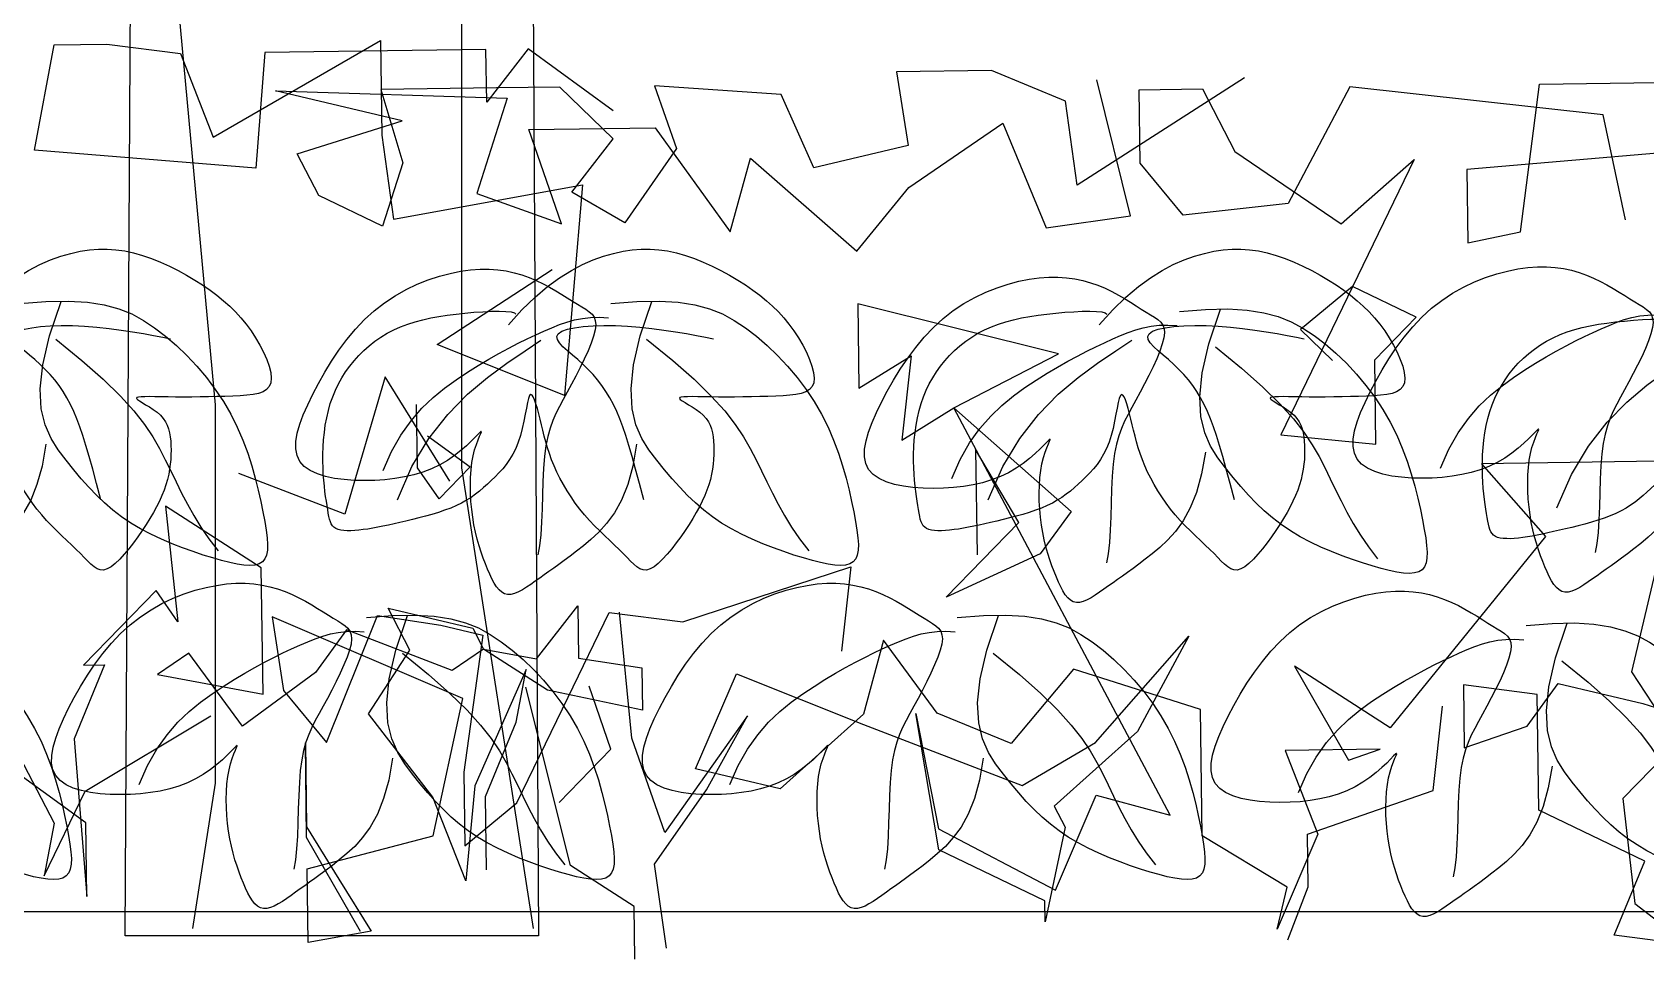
# Model space of a CAD drawing. Extents: x -1568 to -728, y -1287 to -990.
# Drawn here: x -1274.517 to -1272.066, y -1096.027 to -1094.618 of the extents above; entities that cross this region are included whole.
import ezdxf

# ---------------------------------------------------------------- set-up
doc = ezdxf.new("R2010")
doc.units = 0
doc.header["$LTSCALE"] = 5
doc.layers.get('0').update_dxf_attribs({"linetype": 'CONTINUOUS'})
for name, color, linetype in [('fz', 7, 'CONTINUOUS'), ('LH', 94, 'CONTINUOUS'), ('尺寸标注', 2, 'CONTINUOUS'), ('灯杆', 4, 'CONTINUOUS')]:
    doc.layers.add(name, color=color, linetype=linetype)
doc.layers.add('标注', color=4, linetype='CONTINUOUS', lineweight=15)

# ---------------------------------------------------------------- blocks, each defined once
blk = doc.blocks.new('双头路灯')
at = {"layer": '灯杆'}
for p, q in [((-0.3139, 0), (-0.1519, 28.9096)), ((0.1519, 28.9096), (0.3139, 0)), ((0.3139, 0), (-0.3139, 0))]:
    blk.add_line(p, q, dxfattribs=at)
blk = doc.blocks.new('LIM43')
at = {"color": 98}
for p, q in [((942284.4114, 2579500.6716), (942284.5407, 2579500.7657)), ((942284.5407, 2579500.7657), (942284.6036, 2579500.6849)), ((942284.6036, 2579500.6849), (942284.6047, 2579500.7649)), ((942284.6047, 2579500.7649), (942284.9407, 2579500.7603)), ((942284.7649, 2579500.7787), (942284.7629, 2579500.6348)), ((942285.019, 2579500.6313), (942284.7649, 2579500.7787)), ((942284.9407, 2579500.7603), (942284.9543, 2579500.5842)), ((942285.0687, 2579500.7585), (942285.019, 2579500.6313)), ((942285.1809, 2579500.773), (942285.0687, 2579500.7585)), ((942285.2609, 2579500.7719), (942285.1809, 2579500.773)), ((942285.2907, 2579500.6116), (942285.2609, 2579500.7719)), ((942287.3732, 2579500.759), (942287.0532, 2579500.7634)), ((942287.4021, 2579500.5348), (942287.3732, 2579500.759)), ((942287.8214, 2579500.7689), (942288.0753, 2579500.6055)), ((942287.9946, 2579500.5587), (942288.0454, 2579500.7658)), ((942288.093, 2579500.7332), (942288.2057, 2579500.7796)), ((942288.2057, 2579500.7796), (942288.3497, 2579500.7777)), ((942288.3497, 2579500.7777), (942288.3321, 2579500.666)), ((942287.2765, 2579500.7124), (942287.6612, 2579500.7551)), ((942287.6612, 2579500.7551), (942287.7548, 2579500.5779)), ((942287.8852, 2579500.752), (942287.8359, 2579500.6568)), ((942287.9812, 2579500.7507), (942287.8852, 2579500.752)), ((942287.9797, 2579500.6388), (942287.9812, 2579500.7507)), ((942288.0753, 2579500.6055), (942288.093, 2579500.7332)), ((942288.4757, 2579500.632), (942288.5252, 2579500.7433)), ((942288.5252, 2579500.7433), (942288.7175, 2579500.7566)), ((942288.7175, 2579500.7566), (942288.6841, 2579500.6612)), ((942288.7804, 2579500.6758), (942288.8615, 2579500.7547)), ((942288.8615, 2579500.7547), (942288.9575, 2579500.7534)), ((942289.2935, 2579500.7488), (942288.9412, 2579500.7376)), ((942288.9412, 2579500.7376), (942288.9873, 2579500.5931)), ((942288.9575, 2579500.7534), (942289.1335, 2579500.751)), ((942289.1335, 2579500.751), (942289.0999, 2579500.6395)), ((942289.1008, 2579500.7034), (942289.2935, 2579500.7488)), ((942287.2424, 2579500.5529), (942287.2765, 2579500.7124)), ((942288.1886, 2579500.6999), (942288.1224, 2579500.5409)), ((942288.3313, 2579500.602), (942288.1886, 2579500.6999)), ((942288.7166, 2579500.6927), (942288.6024, 2579500.5344)), ((942288.9086, 2579500.6901), (942288.7166, 2579500.6927)), ((942288.8586, 2579500.5469), (942288.9086, 2579500.6901)), ((942289.2602, 2579500.6533), (942289.1008, 2579500.7034)), ((942287.0359, 2579500.6677), (942287.4835, 2579500.6296)), ((942288.3321, 2579500.666), (942288.4757, 2579500.632)), ((942288.6841, 2579500.6612), (942288.7626, 2579500.5482)), ((942288.8433, 2579500.595), (942288.7804, 2579500.6758)), ((942287.6744, 2579500.547), (942287.5637, 2579500.6445)), ((942287.5637, 2579500.6445), (942287.766, 2579500.226)), ((942287.8359, 2579500.6568), (942287.6744, 2579500.547)), ((942287.9146, 2579500.5598), (942287.9797, 2579500.6388)), ((942288.5719, 2579500.6467), (942288.41, 2579500.505)), ((942288.6024, 2579500.5344), (942288.5719, 2579500.6467)), ((942289.0999, 2579500.6395), (942289.1306, 2579500.5431)), ((942289.2273, 2579500.5898), (942289.2602, 2579500.6533)), ((942284.7629, 2579500.6348), (942284.7452, 2579500.5071)), ((942284.9543, 2579500.5842), (942285.2907, 2579500.6116)), ((942287.4835, 2579500.6296), (942287.4819, 2579500.5177)), ((942288.41, 2579500.505), (942288.3313, 2579500.602)), ((942288.7626, 2579500.5482), (942288.8433, 2579500.595)), ((942288.9873, 2579500.5931), (942288.8586, 2579500.5469)), ((942289.1306, 2579500.5431), (942289.2273, 2579500.5898)), ((942287.7548, 2579500.5779), (942287.9146, 2579500.5598)), ((942284.7452, 2579500.5071), (942284.4578, 2579500.559)), ((942284.4578, 2579500.559), (942284.4855, 2579500.2389)), ((942288.1224, 2579500.5409), (942287.9946, 2579500.5587)), ((942287.4819, 2579500.5177), (942287.4021, 2579500.5348)), ((942287.5604, 2579500.4047), (942287.6571, 2579500.4513)), ((942287.6571, 2579500.4513), (942287.7362, 2579500.3863)), ((942284.6786, 2579500.3162), (942284.5041, 2579500.4305)), ((942288.1038, 2579500.3493), (942288.4089, 2579500.4251)), ((942288.4089, 2579500.4251), (942288.4071, 2579500.2972)), ((942287.6235, 2579500.3399), (942287.5604, 2579500.4047)), ((942287.7362, 2579500.3863), (942287.6875, 2579500.339)), ((942288.2627, 2579500.2672), (942288.1038, 2579500.3493)), ((942288.3278, 2579500.3462), (942288.342, 2579500.2181)), ((942288.4071, 2579500.2972), (942288.3278, 2579500.3462)), ((942287.6218, 2579500.212), (942287.6235, 2579500.3399)), ((942284.4855, 2579500.2389), (942284.6786, 2579500.3162)), ((942289.0776, 2579500.1761), (942289.0789, 2579500.272)), ((942284.6597, 2579500.1086), (942284.7579, 2579500.2671)), ((942284.7579, 2579500.2671), (942284.8191, 2579500.0584)), ((942287.9341, 2579499.6481), (942288.2627, 2579500.2672)), ((942288.2627, 2579500.2672), (942288.0845, 2579500.1097)), ((942288.342, 2579500.2181), (942288.2627, 2579500.2672)), ((942287.766, 2579500.226), (942287.6218, 2579500.212)), ((942289.0623, 2579500.2243), (942288.9976, 2579500.1772)), ((942288.1643, 2579500.0927), (942288.2298, 2579500.2037)), ((942288.2298, 2579500.2037), (942288.2276, 2579500.0438)), ((942287.1573, 2579500.1864), (942287.4613, 2579500.1822)), ((942287.233, 2579499.8656), (942287.1573, 2579500.1864)), ((942287.4613, 2579500.1822), (942287.3638, 2579500.0716)), ((942288.9976, 2579500.1772), (942289.0449, 2579500.1286)), ((942289.0449, 2579500.1286), (942289.0776, 2579500.1761)), ((942284.8191, 2579500.0584), (942284.98, 2579500.1202)), ((942288.0845, 2579500.1097), (942288.1316, 2579500.0451)), ((942287.3638, 2579500.0716), (942287.5999, 2579499.7806)), ((942288.2747, 2579499.9792), (942288.1643, 2579500.0927)), ((942284.946, 2579499.9767), (942285.0913, 2579500.0707)), ((942285.0913, 2579500.0707), (942285.0729, 2579499.8951)), ((942288.1316, 2579500.0451), (942288.2747, 2579499.9792)), ((942288.6743, 2579499.9418), (942288.4194, 2579500.0252)), ((942288.4194, 2579500.0252), (942288.4337, 2579499.8971)), ((942284.9434, 2579499.7849), (942284.946, 2579499.9767)), ((942288.7865, 2579499.9562), (942288.6743, 2579499.9418)), ((942288.7519, 2579499.7649), (942288.7705, 2579499.9565)), ((942288.8488, 2579499.8275), (942288.7865, 2579499.9562)), ((942289.0088, 2579499.8253), (942289.2985, 2579499.9492)), ((942289.1385, 2579499.9514), (942289.0423, 2579499.9368)), ((942289.2159, 2579499.7585), (942289.1385, 2579499.9514)), ((942289.2985, 2579499.9492), (942289.281, 2579499.8376)), ((942285.0729, 2579499.8951), (942285.1056, 2579499.9426)), ((942285.1056, 2579499.9426), (942285.216, 2579499.8292)), ((942289.0423, 2579499.9368), (942288.9781, 2579499.9216)), ((942284.4651, 2579499.9194), (942284.464, 2579499.8394)), ((942284.528, 2579499.8386), (942284.4651, 2579499.9194)), ((942284.7531, 2579499.9154), (942284.6247, 2579499.8852)), ((942284.7202, 2579499.8519), (942284.7531, 2579499.9154)), ((942287.9059, 2579499.9203), (942287.9839, 2579499.7753)), ((942288.0477, 2579499.7585), (942287.9059, 2579499.9203)), ((942288.2883, 2579499.8032), (942288.3699, 2579499.914)), ((942288.3699, 2579499.914), (942288.4003, 2579499.8016)), ((942288.9781, 2579499.9216), (942289.0073, 2579499.7134)), ((942284.6247, 2579499.8852), (942284.6082, 2579499.8534)), ((942284.6558, 2579499.8208), (942284.8167, 2579499.8826)), ((942284.8167, 2579499.8826), (942284.8638, 2579499.818)), ((942284.5114, 2579499.7908), (942284.6082, 2579499.8534)), ((942284.6082, 2579499.8534), (942284.528, 2579499.8386)), ((942284.6082, 2579499.8534), (942284.6558, 2579499.8208)), ((942284.7829, 2579499.7551), (942284.7202, 2579499.8519)), ((942287.1186, 2579499.6912), (942287.233, 2579499.8656)), ((942287.5999, 2579499.7806), (942287.7452, 2579499.8745)), ((942287.7452, 2579499.8745), (942287.6632, 2579499.7318)), ((942287.8883, 2579499.8086), (942288.0812, 2579499.8699)), ((942288.0812, 2579499.8699), (942288.1757, 2579499.7567)), ((942288.5932, 2579499.863), (942288.4001, 2579499.7856)), ((942288.6553, 2579499.7182), (942288.5932, 2579499.863)), ((942284.464, 2579499.8394), (942284.3678, 2579499.8248)), ((942284.9747, 2579499.7365), (942285.0563, 2579499.8473)), ((942285.0563, 2579499.8473), (942285.1038, 2579499.8147)), ((942285.216, 2579499.8292), (942285.184, 2579499.8296)), ((942285.184, 2579499.8296), (942285.2305, 2579499.717)), ((942287.3447, 2579499.848), (942287.2163, 2579499.8178)), ((942287.3919, 2579499.7834), (942287.3447, 2579499.848)), ((942287.3741, 2579499.6558), (942287.3765, 2579499.8316)), ((942287.3765, 2579499.8316), (942287.4888, 2579499.8461)), ((942287.4888, 2579499.8461), (942287.4874, 2579499.7502)), ((942288.7837, 2579499.7484), (942288.817, 2579499.8439)), ((942288.8453, 2579499.5717), (942288.913, 2579499.8426)), ((942288.9266, 2579499.6665), (942288.8488, 2579499.8275)), ((942289.281, 2579499.8376), (942289.2159, 2579499.7585)), ((942284.3678, 2579499.8248), (942284.3669, 2579499.7608)), ((942284.5587, 2579499.7422), (942284.5438, 2579499.8224)), ((942284.5438, 2579499.8224), (942284.6214, 2579499.6454)), ((942284.8638, 2579499.818), (942284.9747, 2579499.7365)), ((942285.1038, 2579499.8147), (942284.9434, 2579499.7849)), ((942287.2163, 2579499.8178), (942287.1199, 2579499.7872)), ((942287.5346, 2579499.6856), (942287.5203, 2579499.8137)), ((942287.8857, 2579499.6168), (942287.8883, 2579499.8086)), ((942288.1757, 2579499.7567), (942288.2883, 2579499.8032)), ((942288.2855, 2579499.5953), (942288.3203, 2579499.8027)), ((942288.3203, 2579499.8027), (942288.2859, 2579499.6273)), ((942288.4003, 2579499.8016), (942288.5268, 2579499.688)), ((942289.054, 2579499.6168), (942289.0088, 2579499.8253)), ((942284.3669, 2579499.7608), (942284.5114, 2579499.7908)), ((942287.4874, 2579499.7502), (942287.3919, 2579499.7834)), ((942288.4001, 2579499.7856), (942288.1588, 2579499.693)), ((942288.6388, 2579499.6865), (942288.5763, 2579499.7992)), ((942288.5763, 2579499.7992), (942288.7019, 2579499.6216)), ((942284.6852, 2579499.6286), (942284.7829, 2579499.7551)), ((942287.1517, 2579499.7707), (942287.2463, 2579499.6735)), ((942287.9839, 2579499.7753), (942288.1104, 2579499.6617)), ((942288.1588, 2579499.693), (942288.0477, 2579499.7585)), ((942288.7019, 2579499.6216), (942288.7519, 2579499.7649)), ((942289.246, 2579499.6142), (942289.2479, 2579499.7581)), ((942289.2479, 2579499.7581), (942289.2462, 2579499.6302)), ((942284.6052, 2579499.6296), (942284.5587, 2579499.7422)), ((942285.2134, 2579499.6373), (942285.0229, 2579499.7518)), ((942287.6154, 2579499.7484), (942287.7594, 2579499.7464)), ((942287.6632, 2579499.7318), (942287.6154, 2579499.7484)), ((942287.7594, 2579499.7464), (942287.7097, 2579499.6192)), ((942288.8626, 2579499.6674), (942288.7837, 2579499.7484)), ((942285.2305, 2579499.717), (942285.2112, 2579499.4775)), ((942285.3265, 2579499.7157), (942285.2608, 2579499.5887)), ((942288.5268, 2579499.688), (942288.6553, 2579499.7182)), ((942289.0073, 2579499.7134), (942289.0057, 2579499.6015)), ((942285.2128, 2579499.5894), (942285.3421, 2579499.6835)), ((942287.7257, 2579499.619), (942287.5346, 2579499.6856)), ((942288.7173, 2579499.5735), (942288.6388, 2579499.6865)), ((942287.213, 2579499.578), (942287.3741, 2579499.6558)), ((942287.2463, 2579499.6735), (942287.2282, 2579499.5139)), ((942288.0466, 2579499.6786), (942287.9341, 2579499.6481)), ((942288.1086, 2579499.5338), (942288.0466, 2579499.6786)), ((942288.1104, 2579499.6617), (942288.0939, 2579499.6299)), ((942289.0057, 2579499.6015), (942288.9266, 2579499.6665)), ((942284.6214, 2579499.6454), (942284.6354, 2579499.5013)), ((942285.2757, 2579499.5086), (942285.2134, 2579499.6373)), ((942289.2462, 2579499.6302), (942289.1971, 2579499.5509)), ((942284.6037, 2579499.5177), (942284.6052, 2579499.6296)), ((942284.6354, 2579499.5013), (942284.6852, 2579499.6286)), ((942287.7097, 2579499.6192), (942287.7717, 2579499.4745)), ((942287.7246, 2579499.5391), (942287.7257, 2579499.619)), ((942287.7566, 2579499.5386), (942287.8857, 2579499.6168)), ((942288.0939, 2579499.6299), (942288.124, 2579499.4856)), ((942288.2859, 2579499.6273), (942288.1086, 2579499.5338)), ((942289.2453, 2579499.5662), (942289.054, 2579499.6168)), ((942289.164, 2579499.4714), (942289.246, 2579499.6142)), ((942285.2112, 2579499.4775), (942285.2128, 2579499.5894)), ((942285.2608, 2579499.5887), (942285.2757, 2579499.5086)), ((942288.1244, 2579499.5176), (942288.2855, 2579499.5953)), ((942287.2595, 2579499.4655), (942287.213, 2579499.578)), ((942288.6995, 2579499.4458), (942288.7173, 2579499.5735)), ((942288.7484, 2579499.5091), (942288.8453, 2579499.5717)), ((942289.2438, 2579499.4543), (942289.2453, 2579499.5662)), ((942287.7555, 2579499.4587), (942287.7246, 2579499.5391)), ((942287.7717, 2579499.4745), (942287.7566, 2579499.5386)), ((942289.1971, 2579499.5509), (942289.148, 2579499.4716)), ((942287.2282, 2579499.5139), (942287.1473, 2579499.451)), ((942288.124, 2579499.4856), (942288.1244, 2579499.5176)), ((942288.7473, 2579499.4291), (942288.7484, 2579499.5091)), ((942287.1473, 2579499.451), (942287.2595, 2579499.4655)), ((942289.148, 2579499.4716), (942289.2438, 2579499.4543))]:
    blk.add_line(p, q, dxfattribs=at)
blk = doc.blocks.new('花')
at = {"layer": 'LH', "color": 12}
for p, q in [((0.6241, 0.4688), (0.6123, 0.4652)), ((0.6366, 0.4716), (0.6241, 0.4688)), ((0.6496, 0.4736), (0.6366, 0.4716)), ((0.6634, 0.4747), (0.6496, 0.4736)), ((0.6779, 0.4749), (0.6634, 0.4747)), ((0.6932, 0.4741), (0.6779, 0.4749)), ((0.7092, 0.4722), (0.6932, 0.4741)), ((0.7259, 0.4693), (0.7092, 0.4722)), ((0.7431, 0.4652), (0.7259, 0.4693)), ((0.5698, 0.4448), (0.5604, 0.4387)), ((0.5797, 0.4507), (0.5698, 0.4448)), ((0.5901, 0.4561), (0.5797, 0.4507)), ((0.6009, 0.461), (0.5901, 0.4561)), ((0.6123, 0.4652), (0.6009, 0.461)), ((0.7605, 0.4599), (0.7431, 0.4652)), ((0.7779, 0.4533), (0.7605, 0.4599)), ((0.7953, 0.4454), (0.7779, 0.4533)), ((0.8123, 0.4361), (0.7953, 0.4454)), ((0.5349, 0.4203), (0.5274, 0.4146)), ((0.5429, 0.4263), (0.5349, 0.4203)), ((0.5514, 0.4325), (0.5429, 0.4263)), ((0.5604, 0.4387), (0.5514, 0.4325)), ((0.8287, 0.4253), (0.8123, 0.4361)), ((0.8445, 0.4131), (0.8287, 0.4253)), ((-0.5435, 0.395), (-0.5567, 0.3892)), ((-0.5303, 0.4), (-0.5435, 0.395)), ((-0.5172, 0.4041), (-0.5303, 0.4)), ((-0.5041, 0.4071), (-0.5172, 0.4041)), ((-0.4909, 0.4092), (-0.5041, 0.4071)), ((-0.4776, 0.4103), (-0.4909, 0.4092)), ((-0.4639, 0.4103), (-0.4776, 0.4103)), ((-0.4498, 0.4093), (-0.4639, 0.4103)), ((-0.4351, 0.4072), (-0.4498, 0.4093)), ((-0.4197, 0.4041), (-0.4351, 0.4072)), ((-0.4036, 0.3998), (-0.4197, 0.4041)), ((-0.3867, 0.3941), (-0.4036, 0.3998)), ((-0.369, 0.3867), (-0.3867, 0.3941)), ((0.3425, 0.3937), (0.321, 0.3859)), ((0.3674, 0.3998), (0.3425, 0.3937)), ((0.3964, 0.4039), (0.3674, 0.3998)), ((0.4303, 0.4061), (0.3964, 0.4039)), ((0.4295, 0.3534), (0.4075, 0.4044)), ((0.47, 0.4062), (0.4303, 0.4061)), ((0.4996, 0.3924), (0.4969, 0.3877)), ((0.5035, 0.3966), (0.4996, 0.3924)), ((0.5084, 0.4007), (0.5035, 0.3966)), ((0.5141, 0.4049), (0.5084, 0.4007)), ((0.5205, 0.4095), (0.5141, 0.4049)), ((0.5274, 0.4146), (0.5205, 0.4095)), ((0.8595, 0.3996), (0.8445, 0.4131)), ((0.8738, 0.3851), (0.8595, 0.3996)), ((-0.5955, 0.3677), (-0.6078, 0.3596)), ((-0.5828, 0.3754), (-0.5955, 0.3677)), ((-0.5698, 0.3826), (-0.5828, 0.3754)), ((-0.5567, 0.3892), (-0.5698, 0.3826)), ((-0.3504, 0.3772), (-0.369, 0.3867)), ((-0.331, 0.3653), (-0.3504, 0.3772)), ((0.3021, 0.3764), (0.2851, 0.3652)), ((0.321, 0.3859), (0.3021, 0.3764)), ((0.4891, 0.387), (0.4751, 0.385)), ((0.5023, 0.3878), (0.4891, 0.387)), ((0.4954, 0.3823), (0.4953, 0.3759)), ((0.4953, 0.3759), (0.4968, 0.3682)), ((0.4969, 0.3877), (0.4954, 0.3823)), ((0.4968, 0.3682), (0.5, 0.3591)), ((0.5147, 0.3874), (0.5023, 0.3878)), ((0.5267, 0.3861), (0.5147, 0.3874)), ((0.5385, 0.3838), (0.5267, 0.3861)), ((0.5503, 0.3808), (0.5385, 0.3838)), ((0.5622, 0.3771), (0.5503, 0.3808)), ((0.5745, 0.373), (0.5622, 0.3771)), ((0.5875, 0.3683), (0.5745, 0.373)), ((0.601, 0.3633), (0.5875, 0.3683)), ((0.8872, 0.3699), (0.8738, 0.3851)), ((0.8998, 0.3542), (0.8872, 0.3699)), ((-0.6196, 0.3512), (-0.6308, 0.3427)), ((-0.6078, 0.3596), (-0.6196, 0.3512)), ((-0.3106, 0.3508), (-0.331, 0.3653)), ((-0.2893, 0.3332), (-0.3106, 0.3508)), ((0.2691, 0.3526), (0.2535, 0.3385)), ((0.2851, 0.3652), (0.2691, 0.3526)), ((0.4201, 0.348), (0.3832, 0.3123)), ((0.4433, 0.3104), (0.4295, 0.3534)), ((0.5, 0.3591), (0.5045, 0.3487)), ((0.5045, 0.3487), (0.5103, 0.3374)), ((0.6152, 0.3577), (0.601, 0.3633)), ((0.63, 0.3515), (0.6152, 0.3577)), ((0.6454, 0.3448), (0.63, 0.3515)), ((0.6615, 0.3373), (0.6454, 0.3448)), ((0.9116, 0.3382), (0.8998, 0.3542)), ((-0.6512, 0.3253), (-0.6605, 0.3163)), ((-0.6414, 0.334), (-0.6512, 0.3253)), ((-0.6308, 0.3427), (-0.6414, 0.334)), ((-0.267, 0.3124), (-0.2893, 0.3332)), ((-0.2776, 0.3296), (-0.2796, 0.3273)), ((-0.2724, 0.3315), (-0.2776, 0.3296)), ((-0.2646, 0.333), (-0.2724, 0.3315)), ((-0.2545, 0.3341), (-0.2646, 0.333)), ((-0.2428, 0.3349), (-0.2545, 0.3341)), ((-0.2299, 0.3354), (-0.2428, 0.3349)), ((-0.2163, 0.3356), (-0.2299, 0.3354)), ((-0.2025, 0.3355), (-0.2163, 0.3356)), ((-0.1889, 0.3352), (-0.2025, 0.3355)), ((-0.1756, 0.3347), (-0.1889, 0.3352)), ((-0.1627, 0.3338), (-0.1756, 0.3347)), ((-0.1502, 0.3326), (-0.1627, 0.3338)), ((-0.1379, 0.3309), (-0.1502, 0.3326)), ((-0.1261, 0.3288), (-0.1379, 0.3309)), ((-0.1145, 0.3262), (-0.1261, 0.3288)), ((-0.1034, 0.323), (-0.1145, 0.3262)), ((-0.0926, 0.3192), (-0.1034, 0.323)), ((-0.0822, 0.3148), (-0.0926, 0.3192)), ((0.2384, 0.3231), (0.2238, 0.3066)), ((0.2535, 0.3385), (0.2384, 0.3231)), ((0.5103, 0.3374), (0.5169, 0.3254)), ((0.5169, 0.3254), (0.5242, 0.3132)), ((0.6782, 0.3292), (0.6615, 0.3373)), ((0.6956, 0.3202), (0.6782, 0.3292)), ((0.7136, 0.3104), (0.6956, 0.3202)), ((0.9225, 0.3222), (0.9116, 0.3382)), ((0.9325, 0.3065), (0.9225, 0.3222)), ((-0.6772, 0.2977), (-0.6847, 0.2879)), ((-0.6691, 0.3072), (-0.6772, 0.2977)), ((-0.6605, 0.3163), (-0.6691, 0.3072)), ((-0.447, 0.2954), (-0.4653, 0.2923)), ((-0.4289, 0.2977), (-0.447, 0.2954)), ((-0.4114, 0.2993), (-0.4289, 0.2977)), ((-0.3949, 0.3002), (-0.4114, 0.2993)), ((-0.3799, 0.3003), (-0.3949, 0.3002)), ((-0.3666, 0.2996), (-0.3799, 0.3003)), ((-0.3555, 0.2981), (-0.3666, 0.2996)), ((-0.3469, 0.2958), (-0.3555, 0.2981)), ((-0.3413, 0.2926), (-0.3469, 0.2958)), ((-0.0723, 0.3098), (-0.0822, 0.3148)), ((-0.0627, 0.3043), (-0.0723, 0.3098)), ((-0.0535, 0.2983), (-0.0627, 0.3043)), ((-0.0448, 0.2918), (-0.0535, 0.2983)), ((0.2238, 0.3066), (0.21, 0.2891)), ((0.3832, 0.3123), (0.3533, 0.281)), ((0.45, 0.2744), (0.4433, 0.3104)), ((0.5242, 0.3132), (0.5318, 0.3009)), ((0.5318, 0.3009), (0.5395, 0.2889)), ((0.732, 0.2992), (0.7136, 0.3104)), ((0.7506, 0.2864), (0.732, 0.2992)), ((0.9415, 0.2913), (0.9325, 0.3065)), ((-0.6917, 0.2777), (-0.6983, 0.267)), ((-0.6847, 0.2879), (-0.6917, 0.2777)), ((-0.5503, 0.2725), (-0.5639, 0.2687)), ((-0.5352, 0.2765), (-0.5503, 0.2725)), ((-0.5189, 0.2807), (-0.5352, 0.2765)), ((-0.5016, 0.2848), (-0.5189, 0.2807)), ((-0.4836, 0.2888), (-0.5016, 0.2848)), ((-0.4653, 0.2923), (-0.4836, 0.2888)), ((-0.3528, 0.2656), (-0.3467, 0.2722)), ((-0.3467, 0.2722), (-0.342, 0.2784)), ((-0.342, 0.2784), (-0.3393, 0.2838)), ((-0.3389, 0.2886), (-0.3413, 0.2926)), ((-0.3393, 0.2838), (-0.3389, 0.2886)), ((-0.2887, 0.2709), (-0.3142, 0.2852)), ((-0.2597, 0.2546), (-0.2887, 0.2709)), ((-0.0365, 0.2849), (-0.0448, 0.2918)), ((-0.0287, 0.2775), (-0.0365, 0.2849)), ((-0.0214, 0.2698), (-0.0287, 0.2775)), ((-0.0145, 0.2617), (-0.0214, 0.2698)), ((0.1971, 0.2707), (0.1851, 0.2516)), ((0.21, 0.2891), (0.1971, 0.2707)), ((0.3533, 0.281), (0.3296, 0.2535)), ((0.4509, 0.2443), (0.45, 0.2744)), ((0.5395, 0.2889), (0.547, 0.2775)), ((0.547, 0.2775), (0.554, 0.2669)), ((0.7689, 0.2715), (0.7506, 0.2864)), ((0.7869, 0.254), (0.7689, 0.2715)), ((0.9494, 0.2767), (0.9415, 0.2913)), ((0.9559, 0.2627), (0.9494, 0.2767)), ((-0.7044, 0.2558), (-0.7098, 0.2444)), ((-0.6983, 0.267), (-0.7044, 0.2558)), ((-0.5639, 0.2687), (-0.5755, 0.2654)), ((-0.3749, 0.2429), (-0.3674, 0.2508)), ((-0.3674, 0.2508), (-0.3598, 0.2584)), ((-0.3598, 0.2584), (-0.3528, 0.2656)), ((-0.2285, 0.2353), (-0.2597, 0.2546)), ((-0.0081, 0.2531), (-0.0145, 0.2617)), ((-0.0021, 0.2443), (-0.0081, 0.2531)), ((0.1851, 0.2516), (0.1743, 0.232)), ((0.3296, 0.2535), (0.311, 0.2291)), ((0.554, 0.2669), (0.5606, 0.2568)), ((0.5606, 0.2568), (0.5668, 0.2468)), ((0.5668, 0.2468), (0.5724, 0.2364)), ((0.8042, 0.2335), (0.7869, 0.254)), ((0.9608, 0.2496), (0.9559, 0.2627)), ((0.964, 0.2372), (0.9608, 0.2496)), ((-0.7184, 0.222), (-0.7212, 0.2114)), ((-0.7146, 0.2331), (-0.7184, 0.222)), ((-0.7098, 0.2444), (-0.7146, 0.2331)), ((-0.395, 0.2175), (-0.3887, 0.2263)), ((-0.3887, 0.2263), (-0.382, 0.2348)), ((-0.382, 0.2348), (-0.3749, 0.2429)), ((-0.1961, 0.2122), (-0.2285, 0.2353)), ((0.0033, 0.235), (-0.0021, 0.2443)), ((0.0082, 0.2254), (0.0033, 0.235)), ((0.0127, 0.2155), (0.0082, 0.2254)), ((0.1743, 0.232), (0.1648, 0.2119)), ((0.311, 0.2291), (0.2967, 0.2074)), ((0.4471, 0.2192), (0.4509, 0.2443)), ((0.5724, 0.2364), (0.5775, 0.2253)), ((0.5775, 0.2253), (0.582, 0.2129)), ((0.682, 0.2284), (0.682, 0.2291)), ((0.682, 0.2291), (0.6836, 0.2281)), ((0.6831, 0.2259), (0.682, 0.2284)), ((0.6852, 0.222), (0.6831, 0.2259)), ((0.6836, 0.2281), (0.6869, 0.2253)), ((0.688, 0.2166), (0.6852, 0.222)), ((0.6869, 0.2253), (0.6919, 0.221)), ((0.6919, 0.221), (0.6984, 0.2155)), ((0.8205, 0.2097), (0.8042, 0.2335)), ((0.9651, 0.2258), (0.964, 0.2372)), ((0.964, 0.2155), (0.9651, 0.2258)), ((-0.7228, 0.2017), (-0.723, 0.1931)), ((-0.7212, 0.2114), (-0.7228, 0.2017)), ((-0.4111, 0.1888), (-0.4061, 0.1988)), ((-0.4061, 0.1988), (-0.4008, 0.2084)), ((-0.4008, 0.2084), (-0.395, 0.2175)), ((-0.297, 0.1952), (-0.2954, 0.2)), ((-0.2954, 0.2), (-0.2937, 0.203)), ((-0.2937, 0.203), (-0.2919, 0.2039)), ((-0.2919, 0.2039), (-0.29, 0.2024)), ((-0.29, 0.2024), (-0.288, 0.1984)), ((-0.288, 0.1984), (-0.2858, 0.1921)), ((-0.1637, 0.1842), (-0.1961, 0.2122)), ((0.0166, 0.2052), (0.0127, 0.2155)), ((0.02, 0.1945), (0.0166, 0.2052)), ((0.1648, 0.2119), (0.1566, 0.1916)), ((0.2967, 0.2074), (0.2857, 0.1875)), ((0.4305, 0.1797), (0.4399, 0.198)), ((0.4399, 0.198), (0.4471, 0.2192)), ((0.582, 0.2129), (0.5861, 0.1991)), ((0.5861, 0.1991), (0.5896, 0.1832)), ((0.6911, 0.2099), (0.688, 0.2166)), ((0.6944, 0.202), (0.6911, 0.2099)), ((0.6974, 0.1929), (0.6944, 0.202)), ((0.6984, 0.2155), (0.7063, 0.2092)), ((0.7063, 0.2092), (0.7154, 0.2025)), ((0.7154, 0.2025), (0.7257, 0.1957)), ((0.8356, 0.182), (0.8205, 0.2097)), ((0.9459, 0.1911), (0.9544, 0.1981)), ((0.9544, 0.1981), (0.9605, 0.2062)), ((0.9605, 0.2062), (0.964, 0.2155)), ((-0.723, 0.1931), (-0.7218, 0.1859)), ((-0.7218, 0.1859), (-0.7189, 0.1803)), ((-0.7189, 0.1803), (-0.7145, 0.1761)), ((-0.7145, 0.1761), (-0.7087, 0.1731)), ((-0.7087, 0.1731), (-0.7016, 0.1713)), ((-0.6506, 0.1712), (-0.6383, 0.1719)), ((-0.6383, 0.1719), (-0.6256, 0.1727)), ((-0.6256, 0.1727), (-0.6128, 0.1735)), ((-0.6128, 0.1735), (-0.6001, 0.1744)), ((-0.6001, 0.1744), (-0.5877, 0.1754)), ((-0.5877, 0.1754), (-0.5757, 0.1764)), ((-0.5757, 0.1764), (-0.5644, 0.1774)), ((-0.5644, 0.1774), (-0.5539, 0.1785)), ((-0.5539, 0.1785), (-0.5445, 0.1794)), ((-0.5445, 0.1794), (-0.5362, 0.1803)), ((-0.5362, 0.1803), (-0.5291, 0.1808)), ((-0.5245, 0.1721), (-0.5294, 0.1686)), ((-0.5291, 0.1808), (-0.5235, 0.1811)), ((-0.5204, 0.175), (-0.5245, 0.1721)), ((-0.5235, 0.1811), (-0.5194, 0.181)), ((-0.5176, 0.1774), (-0.5204, 0.175)), ((-0.5194, 0.181), (-0.517, 0.1804)), ((-0.5164, 0.1792), (-0.5176, 0.1774)), ((-0.517, 0.1804), (-0.5164, 0.1792)), ((-0.4198, 0.1674), (-0.4157, 0.1784)), ((-0.4157, 0.1784), (-0.4111, 0.1888)), ((-0.3029, 0.1655), (-0.3015, 0.1739)), ((-0.3015, 0.1739), (-0.3001, 0.1819)), ((-0.3001, 0.1819), (-0.2986, 0.1891)), ((-0.2986, 0.1891), (-0.297, 0.1952)), ((-0.2858, 0.1921), (-0.2835, 0.184)), ((-0.2835, 0.184), (-0.2809, 0.1747)), ((-0.2809, 0.1747), (-0.278, 0.1644)), ((-0.1322, 0.1503), (-0.1637, 0.1842)), ((0.023, 0.1837), (0.02, 0.1945)), ((0.0254, 0.1727), (0.023, 0.1837)), ((0.0275, 0.1617), (0.0254, 0.1727)), ((0.1566, 0.1916), (0.1498, 0.1712)), ((0.2857, 0.1875), (0.277, 0.169)), ((0.42, 0.1633), (0.4305, 0.1797)), ((0.4485, 0.19), (0.4569, 0.1573)), ((0.5896, 0.1832), (0.5926, 0.1651)), ((0.7001, 0.1829), (0.6974, 0.1929)), ((0.7023, 0.1721), (0.7001, 0.1829)), ((0.704, 0.1607), (0.7023, 0.1721)), ((0.7257, 0.1957), (0.737, 0.1893)), ((0.737, 0.1893), (0.7492, 0.1834)), ((0.7492, 0.1834), (0.762, 0.1786)), ((0.762, 0.1786), (0.7756, 0.1747)), ((0.7756, 0.1747), (0.7896, 0.1717)), ((0.7896, 0.1717), (0.8042, 0.1696)), ((0.8805, 0.1708), (0.8956, 0.1732)), ((0.8956, 0.1732), (0.91, 0.1763)), ((0.91, 0.1763), (0.9234, 0.1803)), ((0.9234, 0.1803), (0.9355, 0.1852)), ((0.9355, 0.1852), (0.9459, 0.1911)), ((-0.7016, 0.1713), (-0.6933, 0.1703)), ((-0.6933, 0.1703), (-0.6839, 0.17)), ((-0.6839, 0.17), (-0.6736, 0.1701)), ((-0.6736, 0.1701), (-0.6625, 0.1706)), ((-0.6625, 0.1706), (-0.6506, 0.1712)), ((-0.5504, 0.1509), (-0.5543, 0.1457)), ((-0.5457, 0.1558), (-0.5504, 0.1509)), ((-0.5404, 0.1604), (-0.5457, 0.1558)), ((-0.5348, 0.1647), (-0.5404, 0.1604)), ((-0.5294, 0.1686), (-0.5348, 0.1647)), ((-0.4272, 0.1434), (-0.4236, 0.1558)), ((-0.4236, 0.1558), (-0.4198, 0.1674)), ((-0.3071, 0.1393), (-0.3056, 0.1482)), ((-0.3056, 0.1482), (-0.3042, 0.1569)), ((-0.3042, 0.1569), (-0.3029, 0.1655)), ((-0.278, 0.1644), (-0.2747, 0.1537)), ((-0.2747, 0.1537), (-0.2711, 0.1431)), ((-0.1029, 0.1097), (-0.1322, 0.1503)), ((0.0291, 0.1507), (0.0275, 0.1617)), ((0.0304, 0.1399), (0.0291, 0.1507)), ((0.1441, 0.1509), (0.1395, 0.1311)), ((0.1498, 0.1712), (0.1441, 0.1509)), ((0.2696, 0.1513), (0.2628, 0.1338)), ((0.277, 0.169), (0.2696, 0.1513)), ((0.3992, 0.1331), (0.4096, 0.1478)), ((0.4096, 0.1478), (0.42, 0.1633)), ((0.4569, 0.1573), (0.4671, 0.1299)), ((0.5926, 0.1651), (0.5952, 0.1453)), ((0.7053, 0.1487), (0.704, 0.1607)), ((0.7061, 0.1365), (0.7053, 0.1487)), ((0.8042, 0.1696), (0.8191, 0.1684)), ((0.8191, 0.1684), (0.8343, 0.1679)), ((0.8343, 0.1679), (0.8496, 0.1682)), ((0.8496, 0.1682), (0.8651, 0.1692)), ((0.8651, 0.1692), (0.8805, 0.1708)), ((-0.5621, 0.1228), (-0.5626, 0.1166)), ((-0.5611, 0.1289), (-0.5621, 0.1228)), ((-0.5595, 0.1347), (-0.5611, 0.1289)), ((-0.5573, 0.1403), (-0.5595, 0.1347)), ((-0.5543, 0.1457), (-0.5573, 0.1403)), ((-0.4339, 0.1144), (-0.4305, 0.1297)), ((-0.4305, 0.1297), (-0.4272, 0.1434)), ((-0.3105, 0.1212), (-0.3087, 0.1303)), ((-0.3087, 0.1303), (-0.3071, 0.1393)), ((-0.2711, 0.1431), (-0.2669, 0.1331)), ((-0.2669, 0.1331), (-0.2623, 0.1239)), ((-0.2623, 0.1239), (-0.2572, 0.1156)), ((0.0313, 0.1293), (0.0304, 0.1399)), ((0.0319, 0.1191), (0.0313, 0.1293)), ((0.1395, 0.1311), (0.1357, 0.1118)), ((0.2628, 0.1338), (0.2561, 0.1163)), ((0.3887, 0.1192), (0.3992, 0.1331)), ((0.4671, 0.1299), (0.4785, 0.1072)), ((0.5952, 0.1453), (0.5976, 0.1247)), ((0.5976, 0.1247), (0.5999, 0.1039)), ((0.7065, 0.1242), (0.7061, 0.1365)), ((0.7064, 0.112), (0.7065, 0.1242)), ((-0.5626, 0.1166), (-0.5627, 0.1101)), ((-0.5627, 0.1101), (-0.5625, 0.1035)), ((-0.5625, 0.1035), (-0.5621, 0.0967)), ((-0.4374, 0.0971), (-0.4339, 0.1144)), ((-0.3181, 0.0929), (-0.3152, 0.1025)), ((-0.3152, 0.1025), (-0.3127, 0.112)), ((-0.3127, 0.112), (-0.3105, 0.1212)), ((-0.2572, 0.1156), (-0.2517, 0.108)), ((-0.2517, 0.108), (-0.246, 0.1012)), ((-0.246, 0.1012), (-0.24, 0.0949)), ((-0.0767, 0.0613), (-0.1029, 0.1097)), ((0.0323, 0.1094), (0.0319, 0.1191)), ((0.0322, 0.0913), (0.0324, 0.1001)), ((0.0324, 0.1001), (0.0323, 0.1094)), ((0.1357, 0.1118), (0.1327, 0.0934)), ((0.2492, 0.0987), (0.2418, 0.081)), ((0.2561, 0.1163), (0.2492, 0.0987)), ((0.3669, 0.0935), (0.378, 0.106)), ((0.378, 0.106), (0.3887, 0.1192)), ((0.4785, 0.1072), (0.4909, 0.0886)), ((0.5999, 0.1039), (0.6024, 0.0837)), ((0.7049, 0.0884), (0.7059, 0.1)), ((0.7059, 0.1), (0.7064, 0.112)), ((-0.5621, 0.0967), (-0.5614, 0.0897)), ((-0.5614, 0.0897), (-0.5605, 0.0825)), ((-0.5605, 0.0825), (-0.5592, 0.0752)), ((-0.5592, 0.0752), (-0.5576, 0.0678)), ((-0.4452, 0.0553), (-0.4411, 0.0775)), ((-0.4411, 0.0775), (-0.4374, 0.0971)), ((-0.3255, 0.0733), (-0.3216, 0.0832)), ((-0.3216, 0.0832), (-0.3181, 0.0929)), ((-0.24, 0.0949), (-0.2338, 0.0891)), ((-0.2338, 0.0891), (-0.2276, 0.0837)), ((-0.2276, 0.0837), (-0.2213, 0.0785)), ((-0.2213, 0.0785), (-0.215, 0.0735)), ((-0.215, 0.0735), (-0.2087, 0.0688)), ((0.0311, 0.068), (0.0316, 0.0753)), ((0.0316, 0.0753), (0.032, 0.083)), ((0.032, 0.083), (0.0322, 0.0913)), ((0.1303, 0.076), (0.1284, 0.0599)), ((0.1327, 0.0934), (0.1303, 0.076)), ((0.2418, 0.081), (0.2336, 0.063)), ((0.343, 0.0704), (0.3553, 0.0816)), ((0.3553, 0.0816), (0.3669, 0.0935)), ((0.4909, 0.0886), (0.5039, 0.0735)), ((0.6024, 0.0837), (0.6051, 0.0649)), ((0.7018, 0.0664), (0.7035, 0.0772)), ((0.7035, 0.0772), (0.7049, 0.0884)), ((-0.5576, 0.0678), (-0.5555, 0.0603)), ((-0.5555, 0.0603), (-0.553, 0.0526)), ((-0.553, 0.0526), (-0.55, 0.0448)), ((-0.4497, 0.0301), (-0.4452, 0.0553)), ((-0.34, 0.0436), (-0.3347, 0.0534)), ((-0.3347, 0.0534), (-0.3299, 0.0634)), ((-0.3299, 0.0634), (-0.3255, 0.0733)), ((-0.2087, 0.0688), (-0.2022, 0.0642)), ((-0.2022, 0.0642), (-0.1956, 0.0598)), ((-0.1956, 0.0598), (-0.1886, 0.0557)), ((-0.1886, 0.0557), (-0.1813, 0.0518)), ((-0.1813, 0.0518), (-0.1735, 0.0483)), ((0.0291, 0.0448), (0.0296, 0.0498)), ((0.0296, 0.0498), (0.0301, 0.0553)), ((0.0301, 0.0553), (0.0306, 0.0614)), ((0.0306, 0.0614), (0.0311, 0.068)), ((0.1284, 0.0599), (0.1269, 0.0452)), ((0.2336, 0.063), (0.2243, 0.0446)), ((0.3009, 0.0403), (0.3157, 0.0498)), ((0.3157, 0.0498), (0.3298, 0.0598)), ((0.3298, 0.0598), (0.343, 0.0704)), ((0.5039, 0.0735), (0.5169, 0.0613)), ((0.5169, 0.0613), (0.5297, 0.0512)), ((0.5297, 0.0512), (0.5418, 0.0427)), ((0.6051, 0.0649), (0.6083, 0.0483)), ((0.6975, 0.0462), (0.6997, 0.0561)), ((0.6997, 0.0561), (0.7018, 0.0664)), ((-0.55, 0.0448), (-0.5465, 0.0369)), ((-0.5465, 0.0369), (-0.5425, 0.0289)), ((-0.5425, 0.0289), (-0.538, 0.0208)), ((-0.3517, 0.0243), (-0.3456, 0.0338)), ((-0.3456, 0.0338), (-0.34, 0.0436)), ((-0.1735, 0.0483), (-0.1652, 0.045)), ((-0.1652, 0.045), (-0.1563, 0.0421)), ((-0.1563, 0.0421), (-0.1469, 0.0394)), ((-0.1469, 0.0394), (-0.1371, 0.0371)), ((-0.1371, 0.0371), (-0.1271, 0.0349)), ((-0.1271, 0.0349), (-0.1169, 0.033)), ((-0.1169, 0.033), (-0.1068, 0.0312)), ((-0.1068, 0.0312), (-0.0968, 0.0296)), ((-0.0968, 0.0296), (-0.087, 0.0281)), ((-0.087, 0.0281), (-0.0776, 0.0267)), ((-0.0776, 0.0267), (-0.0685, 0.0254)), ((-0.0685, 0.0254), (-0.0598, 0.0242)), ((0.0168, 0.0238), (0.0201, 0.0256)), ((0.0201, 0.0256), (0.0228, 0.0277)), ((0.0228, 0.0277), (0.0248, 0.0302)), ((0.0248, 0.0302), (0.0264, 0.0331)), ((0.0264, 0.0331), (0.0276, 0.0365)), ((0.0276, 0.0365), (0.0285, 0.0404)), ((0.0285, 0.0404), (0.0291, 0.0448)), ((0.1258, 0.032), (0.1253, 0.0203)), ((0.1269, 0.0452), (0.1258, 0.032)), ((0.2137, 0.0259), (0.2013, 0.0065)), ((0.2243, 0.0446), (0.2137, 0.0259)), ((0.2701, 0.0232), (0.2856, 0.0315)), ((0.2856, 0.0315), (0.3009, 0.0403)), ((0.5418, 0.0427), (0.553, 0.0353)), ((0.553, 0.0353), (0.5633, 0.0287)), ((0.5633, 0.0287), (0.5727, 0.0228)), ((0.6083, 0.0483), (0.6121, 0.0346)), ((0.6899, 0.0194), (0.6925, 0.0279)), ((0.6925, 0.0279), (0.6951, 0.0368)), ((0.6951, 0.0368), (0.6975, 0.0462)), ((-0.538, 0.0208), (-0.533, 0.0126)), ((-0.533, 0.0126), (-0.5275, 0.0043)), ((-0.5275, 0.0043), (-0.5215, -0.0042)), ((-0.3719, -0.0028), (-0.3649, 0.0059)), ((-0.3649, 0.0059), (-0.3581, 0.015)), ((-0.3581, 0.015), (-0.3517, 0.0243)), ((-0.0598, 0.0242), (-0.0514, 0.0232)), ((-0.0514, 0.0232), (-0.0434, 0.0222)), ((-0.0434, 0.0222), (-0.0357, 0.0214)), ((-0.0357, 0.0214), (-0.0283, 0.0208)), ((-0.0283, 0.0208), (-0.0213, 0.0204)), ((-0.0213, 0.0204), (-0.0145, 0.0201)), ((-0.0145, 0.0201), (-0.0082, 0.0201)), ((-0.0082, 0.0201), (-0.0022, 0.0202)), ((-0.0022, 0.0202), (0.0033, 0.0207)), ((0.0033, 0.0207), (0.0084, 0.0214)), ((0.0084, 0.0214), (0.0129, 0.0225)), ((0.0129, 0.0225), (0.0168, 0.0238)), ((0.1253, 0.0203), (0.1255, 0.0101)), ((0.1255, 0.0101), (0.1265, 0.0014)), ((0.1265, 0.0014), (0.1284, -0.0058)), ((0.2103, -0.0035), (0.2244, 0.0022)), ((0.2244, 0.0022), (0.2392, 0.0086)), ((0.2392, 0.0086), (0.2545, 0.0156)), ((0.2545, 0.0156), (0.2701, 0.0232)), ((0.5727, 0.0228), (0.5814, 0.0174)), ((0.5814, 0.0174), (0.5896, 0.0126)), ((0.5896, 0.0126), (0.5974, 0.008)), ((0.5974, 0.008), (0.6048, 0.0037)), ((0.6048, 0.0037), (0.6121, -0.0006)), ((0.6817, -0.0025), (0.6845, 0.0041)), ((0.6845, 0.0041), (0.6873, 0.0115)), ((0.6873, 0.0115), (0.6899, 0.0194)), ((-0.5215, -0.0042), (-0.5151, -0.0128)), ((-0.5151, -0.0128), (-0.5083, -0.0215)), ((-0.5083, -0.0215), (-0.501, -0.0304)), ((-0.393, -0.0271), (-0.386, -0.0193)), ((-0.386, -0.0193), (-0.379, -0.0112)), ((-0.379, -0.0112), (-0.3719, -0.0028)), ((0.1284, -0.0058), (0.1313, -0.0115)), ((0.1313, -0.0115), (0.1354, -0.0157)), ((0.1354, -0.0157), (0.1407, -0.0184)), ((0.1407, -0.0184), (0.1473, -0.0196)), ((0.1473, -0.0196), (0.155, -0.0196)), ((0.155, -0.0196), (0.1639, -0.0183)), ((0.1639, -0.0183), (0.1739, -0.016)), ((0.1739, -0.016), (0.185, -0.0127)), ((0.185, -0.0127), (0.1971, -0.0085)), ((0.1971, -0.0085), (0.2103, -0.0035)), ((0.6121, -0.0006), (0.6193, -0.0049)), ((0.6193, -0.0049), (0.6263, -0.009)), ((0.6263, -0.009), (0.6332, -0.0129)), ((0.6332, -0.0129), (0.6399, -0.0162)), ((0.6399, -0.0162), (0.6462, -0.019)), ((0.6462, -0.019), (0.6522, -0.0209)), ((0.6522, -0.0209), (0.6578, -0.0218)), ((0.6578, -0.0218), (0.6628, -0.0215)), ((0.6628, -0.0215), (0.6674, -0.02)), ((0.6674, -0.02), (0.6715, -0.0172)), ((0.6715, -0.0172), (0.6752, -0.0133)), ((0.6752, -0.0133), (0.6786, -0.0084)), ((0.6786, -0.0084), (0.6817, -0.0025)), ((-0.501, -0.0304), (-0.4935, -0.0391)), ((-0.4935, -0.0391), (-0.4858, -0.0475)), ((-0.4858, -0.0475), (-0.4782, -0.0552)), ((-0.4171, -0.0551), (-0.4119, -0.0486)), ((-0.4119, -0.0486), (-0.406, -0.0418)), ((-0.406, -0.0418), (-0.3997, -0.0346)), ((-0.3997, -0.0346), (-0.393, -0.0271)), ((0.1515, -0.0479), (0.139, -0.0507)), ((0.1645, -0.0459), (0.1515, -0.0479)), ((0.1783, -0.0448), (0.1645, -0.0459)), ((0.1928, -0.0446), (0.1783, -0.0448)), ((0.2081, -0.0454), (0.1928, -0.0446)), ((0.2241, -0.0473), (0.2081, -0.0454)), ((0.2408, -0.0502), (0.2241, -0.0473)), ((-0.4782, -0.0552), (-0.4707, -0.0622)), ((-0.4707, -0.0622), (-0.4634, -0.068)), ((-0.4634, -0.068), (-0.4567, -0.0725)), ((-0.4567, -0.0725), (-0.4504, -0.0754)), ((-0.4352, -0.0739), (-0.4308, -0.0707)), ((-0.4308, -0.0707), (-0.4264, -0.0663)), ((-0.4264, -0.0663), (-0.4219, -0.061)), ((-0.4219, -0.061), (-0.4171, -0.0551)), ((0.0946, -0.0688), (0.0847, -0.0747)), ((0.105, -0.0634), (0.0946, -0.0688)), ((0.1159, -0.0585), (0.105, -0.0634)), ((0.1272, -0.0543), (0.1159, -0.0585)), ((0.139, -0.0507), (0.1272, -0.0543)), ((0.258, -0.0543), (0.2408, -0.0502)), ((0.2754, -0.0596), (0.258, -0.0543)), ((0.2929, -0.0662), (0.2754, -0.0596)), ((0.3102, -0.0741), (0.2929, -0.0662)), ((-0.4504, -0.0754), (-0.4449, -0.0765)), ((-0.4449, -0.0765), (-0.4398, -0.0759)), ((-0.4398, -0.0759), (-0.4352, -0.0739)), ((0.0578, -0.0932), (0.0498, -0.0992)), ((0.0663, -0.087), (0.0578, -0.0932)), ((0.0753, -0.0808), (0.0663, -0.087)), ((0.0847, -0.0747), (0.0753, -0.0808)), ((0.3272, -0.0834), (0.3102, -0.0741)), ((0.3436, -0.0942), (0.3272, -0.0834)), ((0.3594, -0.1064), (0.3436, -0.0942)), ((-0.1177, -0.1197), (-0.1426, -0.1258)), ((-0.0887, -0.1156), (-0.1177, -0.1197)), ((-0.0548, -0.1134), (-0.0887, -0.1156)), ((-0.0555, -0.1661), (-0.0776, -0.1151)), ((-0.0151, -0.1133), (-0.0548, -0.1134)), ((0.0233, -0.1188), (0.0184, -0.1229)), ((0.029, -0.1146), (0.0233, -0.1188)), ((0.0354, -0.11), (0.029, -0.1146)), ((0.0423, -0.1049), (0.0354, -0.11)), ((0.0498, -0.0992), (0.0423, -0.1049)), ((0.3744, -0.1199), (0.3594, -0.1064)), ((0.3887, -0.1344), (0.3744, -0.1199)), ((-0.183, -0.1431), (-0.2, -0.1543)), ((-0.1641, -0.1336), (-0.183, -0.1431)), ((-0.1426, -0.1258), (-0.1641, -0.1336)), ((0.0041, -0.1325), (-0.0099, -0.1345)), ((0.0172, -0.1317), (0.0041, -0.1325)), ((0.0103, -0.1372), (0.0102, -0.1436)), ((0.0102, -0.1436), (0.0117, -0.1513)), ((0.0118, -0.1318), (0.0103, -0.1372)), ((0.0145, -0.1271), (0.0118, -0.1318)), ((0.0184, -0.1229), (0.0145, -0.1271)), ((0.0296, -0.1321), (0.0172, -0.1317)), ((0.0416, -0.1334), (0.0296, -0.1321)), ((0.0534, -0.1357), (0.0416, -0.1334)), ((0.0652, -0.1387), (0.0534, -0.1357)), ((0.0771, -0.1424), (0.0652, -0.1387)), ((0.0894, -0.1465), (0.0771, -0.1424)), ((0.1024, -0.1512), (0.0894, -0.1465)), ((0.4021, -0.1496), (0.3887, -0.1344)), ((-0.216, -0.1669), (-0.2316, -0.181)), ((-0.2, -0.1543), (-0.216, -0.1669)), ((-0.0649, -0.1715), (-0.1019, -0.2072)), ((-0.0418, -0.2091), (-0.0555, -0.1661)), ((0.0117, -0.1513), (0.0149, -0.1604)), ((0.0149, -0.1604), (0.0195, -0.1708)), ((0.0195, -0.1708), (0.0252, -0.1821)), ((0.1159, -0.1562), (0.1024, -0.1512)), ((0.1301, -0.1618), (0.1159, -0.1562)), ((0.1449, -0.168), (0.1301, -0.1618)), ((0.1603, -0.1747), (0.1449, -0.168)), ((0.4147, -0.1653), (0.4021, -0.1496)), ((0.4265, -0.1813), (0.4147, -0.1653)), ((-0.2316, -0.181), (-0.2467, -0.1964)), ((0.0252, -0.1821), (0.0318, -0.1941)), ((0.0318, -0.1941), (0.0391, -0.2063)), ((0.1764, -0.1822), (0.1603, -0.1747)), ((0.1932, -0.1903), (0.1764, -0.1822)), ((0.2105, -0.1993), (0.1932, -0.1903)), ((0.4374, -0.1973), (0.4265, -0.1813)), ((-0.2612, -0.2129), (-0.2751, -0.2304)), ((-0.2467, -0.1964), (-0.2612, -0.2129)), ((-0.1019, -0.2072), (-0.1318, -0.2385)), ((-0.0351, -0.2451), (-0.0418, -0.2091)), ((0.0391, -0.2063), (0.0467, -0.2186)), ((0.0467, -0.2186), (0.0544, -0.2306)), ((0.2285, -0.2091), (0.2105, -0.1993)), ((0.2469, -0.2203), (0.2285, -0.2091)), ((0.2655, -0.2331), (0.2469, -0.2203)), ((0.4474, -0.213), (0.4374, -0.1973)), ((0.4564, -0.2282), (0.4474, -0.213)), ((-0.2751, -0.2304), (-0.288, -0.2488)), ((-0.1318, -0.2385), (-0.1555, -0.266)), ((0.0544, -0.2306), (0.0619, -0.242)), ((0.0619, -0.242), (0.069, -0.2526)), ((0.2838, -0.248), (0.2655, -0.2331)), ((0.4643, -0.2428), (0.4564, -0.2282)), ((0.4708, -0.2568), (0.4643, -0.2428)), ((-0.3, -0.2679), (-0.3108, -0.2875)), ((-0.288, -0.2488), (-0.3, -0.2679)), ((-0.1555, -0.266), (-0.174, -0.2904)), ((-0.0342, -0.2752), (-0.0351, -0.2451)), ((0.069, -0.2526), (0.0756, -0.2627)), ((0.0756, -0.2627), (0.0817, -0.2727)), ((0.3018, -0.2655), (0.2838, -0.248)), ((0.3191, -0.286), (0.3018, -0.2655)), ((0.4758, -0.2699), (0.4708, -0.2568)), ((-0.3108, -0.2875), (-0.3203, -0.3076)), ((-0.174, -0.2904), (-0.1884, -0.3121)), ((-0.038, -0.3003), (-0.0342, -0.2752)), ((0.0817, -0.2727), (0.0873, -0.2831)), ((0.0873, -0.2831), (0.0924, -0.2942)), ((0.1969, -0.2911), (0.197, -0.2904)), ((0.198, -0.2936), (0.1969, -0.2911)), ((0.197, -0.2904), (0.1985, -0.2914)), ((0.2001, -0.2975), (0.198, -0.2936)), ((0.1985, -0.2914), (0.2019, -0.2942)), ((0.3354, -0.3098), (0.3191, -0.286)), ((0.4789, -0.2823), (0.4758, -0.2699)), ((0.48, -0.2937), (0.4789, -0.2823)), ((0.4789, -0.304), (0.48, -0.2937)), ((-0.3203, -0.3076), (-0.3285, -0.3279)), ((-0.1884, -0.3121), (-0.1994, -0.332)), ((-0.0452, -0.3214), (-0.038, -0.3003)), ((0.0924, -0.2942), (0.097, -0.3065)), ((0.097, -0.3065), (0.101, -0.3204)), ((0.2029, -0.3029), (0.2001, -0.2975)), ((0.2019, -0.2942), (0.2068, -0.2985)), ((0.206, -0.3096), (0.2029, -0.3029)), ((0.2093, -0.3175), (0.206, -0.3096)), ((0.2068, -0.2985), (0.2133, -0.304)), ((0.2123, -0.3266), (0.2093, -0.3175)), ((0.2133, -0.304), (0.2212, -0.3103)), ((0.2212, -0.3103), (0.2304, -0.317)), ((0.2304, -0.317), (0.2406, -0.3238)), ((0.3505, -0.3375), (0.3354, -0.3098)), ((0.4693, -0.3214), (0.4754, -0.3133)), ((0.4754, -0.3133), (0.4789, -0.304)), ((-0.3285, -0.3279), (-0.3353, -0.3483)), ((-0.1994, -0.332), (-0.2081, -0.3505)), ((-0.065, -0.3562), (-0.0546, -0.3398)), ((-0.0546, -0.3398), (-0.0452, -0.3214)), ((-0.0366, -0.3295), (-0.0282, -0.3622)), ((0.101, -0.3204), (0.1045, -0.3363)), ((0.1045, -0.3363), (0.1075, -0.3544)), ((0.215, -0.3366), (0.2123, -0.3266)), ((0.2172, -0.3474), (0.215, -0.3366)), ((0.2406, -0.3238), (0.2519, -0.3302)), ((0.2519, -0.3302), (0.2641, -0.3361)), ((0.2641, -0.3361), (0.2769, -0.3409)), ((0.2769, -0.3409), (0.2905, -0.3448)), ((0.4249, -0.3432), (0.4383, -0.3392)), ((0.4383, -0.3392), (0.4504, -0.3343)), ((0.4504, -0.3343), (0.4609, -0.3284)), ((0.4609, -0.3284), (0.4693, -0.3214)), ((-0.3353, -0.3483), (-0.341, -0.3686)), ((-0.2081, -0.3505), (-0.2155, -0.3682)), ((-0.0755, -0.3717), (-0.065, -0.3562)), ((-0.0282, -0.3622), (-0.018, -0.3896)), ((0.1075, -0.3544), (0.1101, -0.3742)), ((0.2189, -0.3588), (0.2172, -0.3474)), ((0.2202, -0.3708), (0.2189, -0.3588)), ((0.2905, -0.3448), (0.3046, -0.3478)), ((0.3046, -0.3478), (0.3191, -0.3499)), ((0.3191, -0.3499), (0.334, -0.3511)), ((0.334, -0.3511), (0.3492, -0.3516)), ((0.3492, -0.3516), (0.3645, -0.3513)), ((0.3645, -0.3513), (0.38, -0.3503)), ((0.38, -0.3503), (0.3954, -0.3487)), ((0.3954, -0.3487), (0.4105, -0.3463)), ((0.4105, -0.3463), (0.4249, -0.3432)), ((-0.3456, -0.3884), (-0.3494, -0.4077)), ((-0.341, -0.3686), (-0.3456, -0.3884)), ((-0.2223, -0.3857), (-0.229, -0.4032)), ((-0.2155, -0.3682), (-0.2223, -0.3857)), ((-0.0963, -0.4003), (-0.0859, -0.3864)), ((-0.0859, -0.3864), (-0.0755, -0.3717)), ((-0.018, -0.3896), (-0.0066, -0.4123)), ((0.1101, -0.3742), (0.1125, -0.3948)), ((0.221, -0.383), (0.2202, -0.3708)), ((0.2214, -0.3953), (0.221, -0.383)), ((-0.3494, -0.4077), (-0.3524, -0.4261)), ((-0.229, -0.4032), (-0.2359, -0.4208)), ((-0.1182, -0.426), (-0.1071, -0.4135)), ((-0.1071, -0.4135), (-0.0963, -0.4003)), ((-0.0066, -0.4123), (0.0058, -0.4309)), ((0.1125, -0.3948), (0.1148, -0.4156)), ((0.1148, -0.4156), (0.1173, -0.4358)), ((0.2208, -0.4195), (0.2213, -0.4075)), ((0.2213, -0.4075), (0.2214, -0.3953)), ((-0.3524, -0.4261), (-0.3547, -0.4435)), ((-0.2433, -0.4385), (-0.2515, -0.4565)), ((-0.2359, -0.4208), (-0.2433, -0.4385)), ((-0.1421, -0.4491), (-0.1298, -0.4379)), ((-0.1298, -0.4379), (-0.1182, -0.426)), ((0.0058, -0.4309), (0.0188, -0.446)), ((0.1173, -0.4358), (0.12, -0.4546)), ((0.2184, -0.4423), (0.2198, -0.4311)), ((0.2198, -0.4311), (0.2208, -0.4195)), ((-0.3567, -0.4596), (-0.3582, -0.4743)), ((-0.3547, -0.4435), (-0.3567, -0.4596)), ((-0.2515, -0.4565), (-0.2607, -0.4749)), ((-0.1694, -0.4697), (-0.1553, -0.4597)), ((-0.1553, -0.4597), (-0.1421, -0.4491)), ((0.0188, -0.446), (0.0318, -0.4582)), ((0.0318, -0.4582), (0.0446, -0.4683)), ((0.12, -0.4546), (0.1232, -0.4712)), ((0.2124, -0.4733), (0.2147, -0.4634)), ((0.2147, -0.4634), (0.2167, -0.4531)), ((0.2167, -0.4531), (0.2184, -0.4423)), ((-0.3593, -0.4875), (-0.3598, -0.4992)), ((-0.3582, -0.4743), (-0.3593, -0.4875)), ((-0.2607, -0.4749), (-0.2714, -0.4936)), ((-0.215, -0.4963), (-0.1995, -0.488)), ((-0.1995, -0.488), (-0.1842, -0.4792)), ((-0.1842, -0.4792), (-0.1694, -0.4697)), ((0.0446, -0.4683), (0.0568, -0.4768)), ((0.0568, -0.4768), (0.0679, -0.4842)), ((0.0679, -0.4842), (0.0782, -0.4908)), ((0.1232, -0.4712), (0.127, -0.4849)), ((0.2074, -0.4916), (0.21, -0.4827)), ((0.21, -0.4827), (0.2124, -0.4733)), ((-0.3598, -0.4992), (-0.3596, -0.5094)), ((-0.3596, -0.5094), (-0.3586, -0.5181)), ((-0.2714, -0.4936), (-0.2838, -0.513)), ((-0.2607, -0.5173), (-0.2459, -0.5109)), ((-0.2459, -0.5109), (-0.2306, -0.5039)), ((-0.2306, -0.5039), (-0.215, -0.4963)), ((0.0782, -0.4908), (0.0876, -0.4967)), ((0.0876, -0.4967), (0.0963, -0.502)), ((0.0963, -0.502), (0.1045, -0.5069)), ((0.1045, -0.5069), (0.1123, -0.5115)), ((0.1123, -0.5115), (0.1197, -0.5158)), ((0.1994, -0.5154), (0.2022, -0.508)), ((0.2022, -0.508), (0.2048, -0.5001)), ((0.2048, -0.5001), (0.2074, -0.4916)), ((-0.3586, -0.5181), (-0.3567, -0.5253)), ((-0.3567, -0.5253), (-0.3538, -0.531)), ((-0.3538, -0.531), (-0.3497, -0.5352)), ((-0.3497, -0.5352), (-0.3444, -0.5379)), ((-0.3444, -0.5379), (-0.3378, -0.5391)), ((-0.3378, -0.5391), (-0.3301, -0.5391)), ((-0.3301, -0.5391), (-0.3212, -0.5378)), ((-0.3212, -0.5378), (-0.3112, -0.5355)), ((-0.3112, -0.5355), (-0.3001, -0.5322)), ((-0.3001, -0.5322), (-0.288, -0.528)), ((-0.288, -0.528), (-0.2748, -0.523)), ((-0.2748, -0.523), (-0.2607, -0.5173)), ((0.1197, -0.5158), (0.127, -0.5201)), ((0.127, -0.5201), (0.1342, -0.5244)), ((0.1342, -0.5244), (0.1412, -0.5285)), ((0.1412, -0.5285), (0.1481, -0.5324)), ((0.1481, -0.5324), (0.1548, -0.5357)), ((0.1548, -0.5357), (0.1611, -0.5385)), ((0.1611, -0.5385), (0.1671, -0.5404)), ((0.1823, -0.5395), (0.1864, -0.5367)), ((0.1864, -0.5367), (0.1901, -0.5328)), ((0.1901, -0.5328), (0.1935, -0.5279)), ((0.1935, -0.5279), (0.1966, -0.522)), ((0.1966, -0.522), (0.1994, -0.5154)), ((0.1671, -0.5404), (0.1727, -0.5413)), ((0.1727, -0.5413), (0.1778, -0.541)), ((0.1778, -0.541), (0.1823, -0.5395))]:
    blk.add_line(p, q, dxfattribs=at)

msp = doc.modelspace()

# ---------------------------------------------------------------- linework, layer by layer
msp.add_line((-1278.49612, -1095.95427), (-1269.5189, -1095.95427))
at = {"layer": 'LH'}
for points in [[(-1274.29645, -1094.5598), (-1274.23867, -1095.18368), (-1274.23867, -1095.75878), (-1274.27323, -1095.97994)], [(-1273.86445, -1094.5598), (-1273.86445, -1095.2798), (-1273.75561, -1095.97994)]]:
    msp.add_lwpolyline(points, dxfattribs=at)

# ---------------------------------------------------------------- block references
at = {"layer": 'fz', "xscale": -1}
for p in [(941010.77727, -2580595.40861), (941015.14615, -2580595.45559)]:
    msp.add_blockref('LIM43', p, dxfattribs=at)
at = {"layer": '尺寸标注', "xscale": -1, "rotation": 4.769924570514776}
for p in [(-1274.85799, -1095.39573), (-1274.03329, -1095.39573), (-1273.13583, -1095.39573), (-1272.27181, -1095.40769), (-1271.52957, -1095.39213)]:
    msp.add_blockref('花', p, dxfattribs=at)
at = {"layer": '标注'}
msp.add_blockref('双头路灯', (-1274.06152, -1095.99078), dxfattribs=at)

doc.saveas('drawing.dxf')
